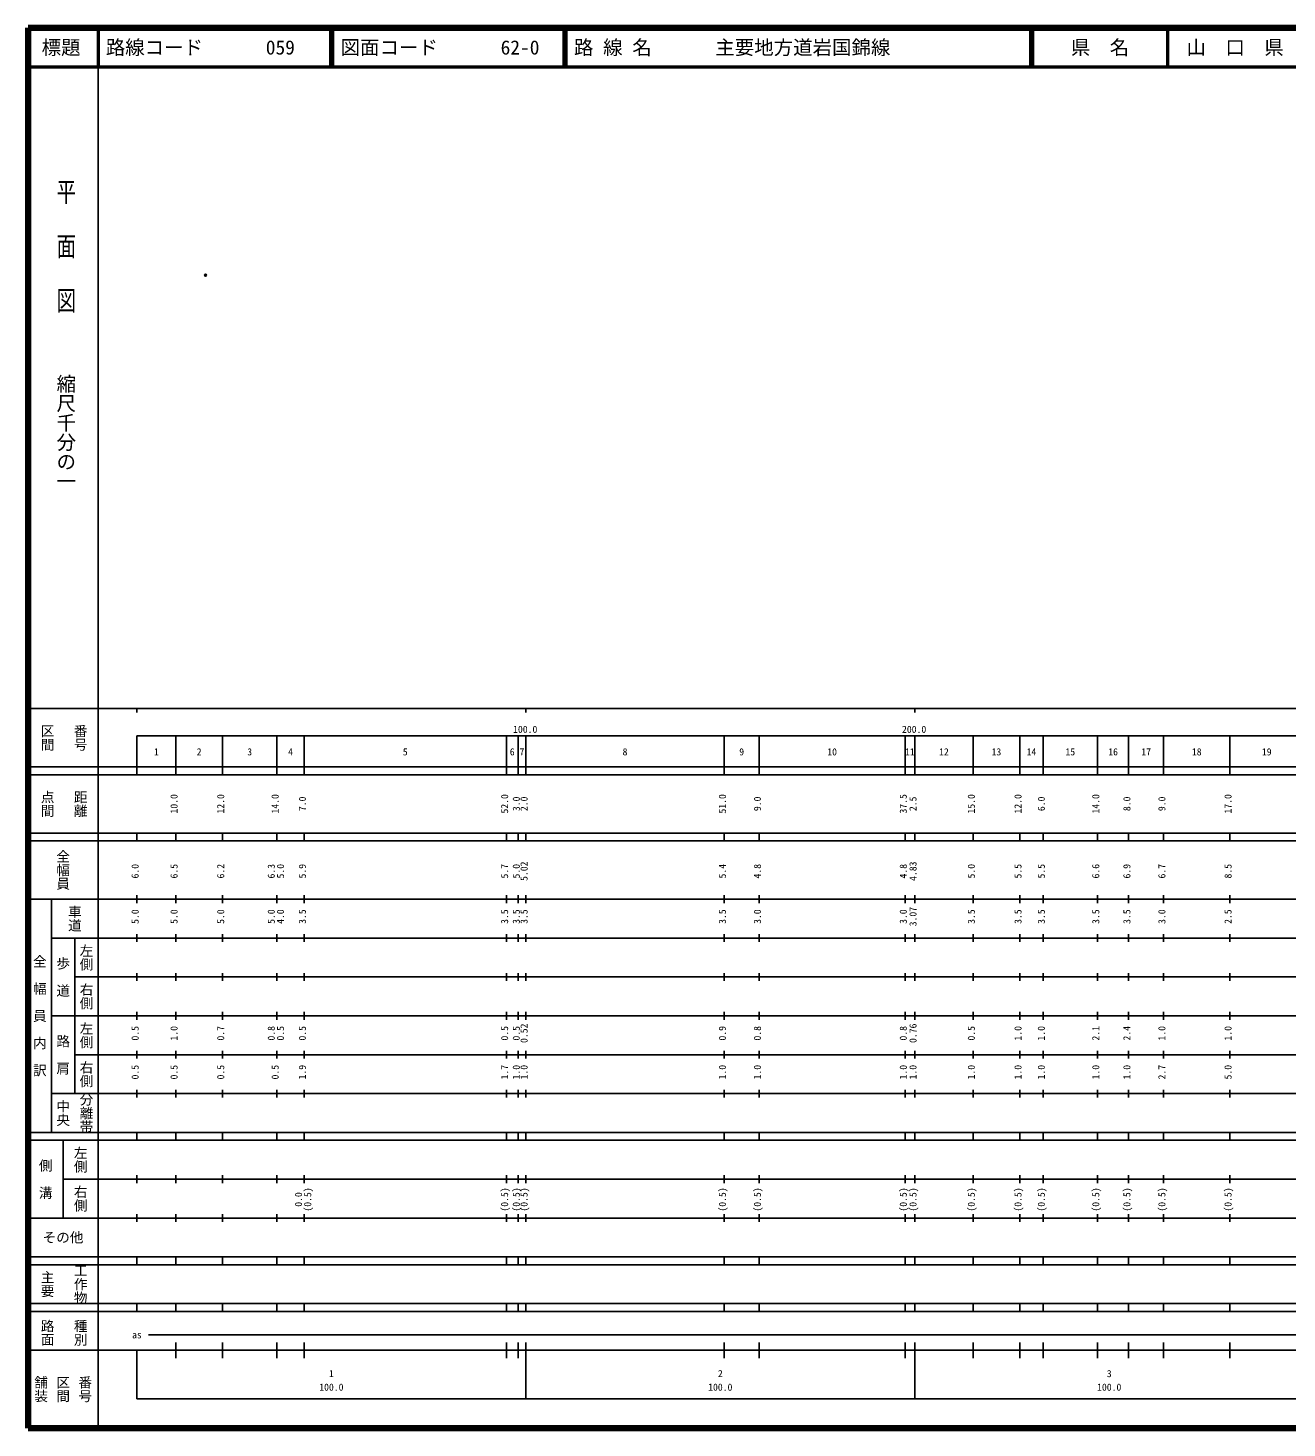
# Model space of a CAD drawing. Units: millimetres on the paper. Extents: x 40 to 680, y 20 to 380.
# Drawn here: x 40 to 363.7, y 20 to 380 of the extents above; entities that cross this region are included whole.
import ezdxf
from ezdxf.enums import TextEntityAlignment as Align

# ---------------------------------------------------------------- set-up
doc = ezdxf.new("R2010")
doc.units = ezdxf.units.MM
doc.header["$PDMODE"] = 32
doc.header["$PDSIZE"] = 0.5
doc.layers.add('M-OTRS', color=6, linetype='Continuous')
doc.layers.add('M-TTL-TXT', color=7, linetype='Continuous')
for name, color, linetype, lineweight in [('M-TTL', 2, 'Continuous', 140), ('M-TTL-BAND', 7, 'Continuous', 25), ('M-TTL-LINE', 7, 'Continuous', 50)]:
    doc.layers.add(name, color=color, linetype=linetype, lineweight=lineweight)
doc.styles.add('@ＭＳ ゴシック', font='')
doc.styles.add('ＭＳ ゴシック', font='')
doc.styles.get('@ＭＳ ゴシック').set_extended_font_data('@MS Gothic')
doc.styles.get('ＭＳ ゴシック').set_extended_font_data('MS Gothic')

msp = doc.modelspace()

# ---------------------------------------------------------------- linework, layer by layer
at = {"layer": 'M-OTRS'}
msp.add_point((85.644, 316.414), dxfattribs=at)
at = {"layer": 'M-TTL'}
for p, q in [((40, 380), (40, 20)), ((680, 380), (40, 380)), ((40, 20), (680, 20))]:
    msp.add_line(p, q, dxfattribs=at)
at = {"layer": 'M-TTL-BAND'}
for p, q in [((58, 370), (58, 20)), ((40, 205), (579, 205)), ((68, 205), (68, 204)), ((168, 205), (168, 204)), ((268, 205), (268, 204)), ((68, 198), (579, 198)), ((68, 198), (68, 188)), ((78, 188), (78, 198)), ((90, 188), (90, 198)), ((104, 188), (104, 198)), ((111, 188), (111, 198)), ((163, 188), (163, 198)), ((166, 188), (166, 198)), ((168, 188), (168, 198)), ((219, 188), (219, 198)), ((228, 188), (228, 198)), ((265.5, 188), (265.5, 198)), ((268, 188), (268, 198)), ((283, 188), (283, 198)), ((295, 188), (295, 198)), ((301, 188), (301, 198)), ((315, 188), (315, 198)), ((323, 188), (323, 198)), ((332, 188), (332, 198)), ((349, 188), (349, 198)), ((40, 190), (579, 190)), ((40, 188), (579, 188)), ((40, 173), (579, 173)), ((68, 171), (68, 173)), ((78, 171), (78, 173)), ((90, 171), (90, 173)), ((104, 171), (104, 173)), ((111, 171), (111, 173)), ((163, 171), (163, 173)), ((166, 171), (166, 173)), ((168, 171), (168, 173)), ((219, 171), (219, 173)), ((228, 171), (228, 173)), ((265.5, 171), (265.5, 173)), ((268, 171), (268, 173)), ((283, 171), (283, 173)), ((295, 171), (295, 173)), ((301, 171), (301, 173)), ((315, 171), (315, 173)), ((323, 171), (323, 173)), ((332, 171), (332, 173)), ((349, 171), (349, 173)), ((40, 171), (579, 171)), ((40, 156), (579, 156)), ((46, 96), (46, 156)), ((68, 155), (68, 157)), ((78, 155), (78, 157)), ((90, 155), (90, 157)), ((104, 155), (104, 157)), ((111, 155), (111, 157)), ((163, 155), (163, 157)), ((166, 155), (166, 157)), ((168, 155), (168, 157)), ((219, 155), (219, 157)), ((228, 155), (228, 157)), ((265.5, 155), (265.5, 157)), ((268, 155), (268, 157)), ((283, 155), (283, 157)), ((295, 155), (295, 157)), ((301, 155), (301, 157)), ((315, 155), (315, 157)), ((323, 155), (323, 157)), ((332, 155), (332, 157)), ((349, 155), (349, 157)), ((46, 146), (579, 146)), ((52, 146), (52, 106)), ((68, 145), (68, 147)), ((78, 145), (78, 147)), ((90, 145), (90, 147)), ((104, 145), (104, 147)), ((111, 145), (111, 147)), ((163, 145), (163, 147)), ((166, 145), (166, 147)), ((168, 145), (168, 147)), ((219, 145), (219, 147)), ((228, 145), (228, 147)), ((265.5, 145), (265.5, 147)), ((268, 145), (268, 147)), ((283, 145), (283, 147)), ((295, 145), (295, 147)), ((301, 145), (301, 147)), ((315, 145), (315, 147)), ((323, 145), (323, 147)), ((332, 145), (332, 147)), ((349, 145), (349, 147)), ((68, 135), (68, 137)), ((78, 135), (78, 137)), ((90, 135), (90, 137)), ((104, 135), (104, 137)), ((111, 135), (111, 137)), ((163, 135), (163, 137)), ((166, 135), (166, 137)), ((168, 135), (168, 137)), ((219, 135), (219, 137)), ((228, 135), (228, 137)), ((265.5, 135), (265.5, 137)), ((268, 135), (268, 137)), ((283, 135), (283, 137)), ((295, 135), (295, 137)), ((301, 135), (301, 137)), ((315, 135), (315, 137)), ((323, 135), (323, 137)), ((332, 135), (332, 137)), ((349, 135), (349, 137)), ((52, 136), (579, 136)), ((46, 126), (579, 126)), ((68, 125), (68, 127)), ((78, 125), (78, 127)), ((90, 125), (90, 127)), ((104, 125), (104, 127)), ((111, 125), (111, 127)), ((163, 125), (163, 127)), ((166, 125), (166, 127)), ((168, 125), (168, 127)), ((219, 125), (219, 127)), ((228, 125), (228, 127)), ((265.5, 125), (265.5, 127)), ((268, 125), (268, 127)), ((283, 125), (283, 127)), ((295, 125), (295, 127)), ((301, 125), (301, 127)), ((315, 125), (315, 127)), ((323, 125), (323, 127)), ((332, 125), (332, 127)), ((349, 125), (349, 127)), ((52, 116), (579, 116)), ((68, 115), (68, 117)), ((78, 115), (78, 117)), ((90, 115), (90, 117)), ((104, 115), (104, 117)), ((111, 115), (111, 117)), ((163, 115), (163, 117)), ((166, 115), (166, 117)), ((168, 115), (168, 117)), ((219, 115), (219, 117)), ((228, 115), (228, 117)), ((265.5, 115), (265.5, 117)), ((268, 115), (268, 117)), ((283, 115), (283, 117)), ((295, 115), (295, 117)), ((301, 115), (301, 117)), ((315, 115), (315, 117)), ((323, 115), (323, 117)), ((332, 115), (332, 117)), ((349, 115), (349, 117)), ((46, 106), (579, 106)), ((68, 105), (68, 107)), ((78, 105), (78, 107)), ((90, 105), (90, 107)), ((104, 105), (104, 107)), ((111, 105), (111, 107)), ((163, 105), (163, 107)), ((166, 105), (166, 107)), ((168, 105), (168, 107)), ((219, 105), (219, 107)), ((228, 105), (228, 107)), ((265.5, 105), (265.5, 107)), ((268, 105), (268, 107)), ((283, 105), (283, 107)), ((295, 105), (295, 107)), ((301, 105), (301, 107)), ((315, 105), (315, 107)), ((323, 105), (323, 107)), ((332, 105), (332, 107)), ((349, 105), (349, 107)), ((40, 96), (579, 96)), ((40, 94), (579, 94)), ((49, 94), (49, 74)), ((68, 94), (68, 96)), ((78, 94), (78, 96)), ((90, 94), (90, 96)), ((104, 94), (104, 96)), ((111, 94), (111, 96)), ((163, 94), (163, 96)), ((166, 94), (166, 96)), ((168, 94), (168, 96)), ((219, 94), (219, 96)), ((228, 94), (228, 96)), ((265.5, 94), (265.5, 96)), ((268, 94), (268, 96)), ((283, 94), (283, 96)), ((295, 94), (295, 96)), ((301, 94), (301, 96)), ((315, 94), (315, 96)), ((323, 94), (323, 96)), ((332, 94), (332, 96)), ((349, 94), (349, 96)), ((49, 84), (579, 84)), ((68, 83), (68, 85)), ((78, 83), (78, 85)), ((90, 83), (90, 85)), ((104, 83), (104, 85)), ((111, 83), (111, 85)), ((163, 83), (163, 85)), ((166, 83), (166, 85)), ((168, 83), (168, 85)), ((219, 83), (219, 85)), ((228, 83), (228, 85)), ((265.5, 83), (265.5, 85)), ((268, 83), (268, 85)), ((283, 83), (283, 85)), ((295, 83), (295, 85)), ((301, 83), (301, 85)), ((315, 83), (315, 85)), ((323, 83), (323, 85)), ((332, 83), (332, 85)), ((349, 83), (349, 85)), ((40, 74), (579, 74)), ((68, 73), (68, 75)), ((78, 73), (78, 75)), ((90, 73), (90, 75)), ((104, 73), (104, 75)), ((111, 73), (111, 75)), ((163, 73), (163, 75)), ((166, 73), (166, 75)), ((168, 73), (168, 75)), ((219, 73), (219, 75)), ((228, 73), (228, 75)), ((265.5, 73), (265.5, 75)), ((268, 73), (268, 75)), ((283, 73), (283, 75)), ((295, 73), (295, 75)), ((301, 73), (301, 75)), ((315, 73), (315, 75)), ((323, 73), (323, 75)), ((332, 73), (332, 75)), ((349, 73), (349, 75)), ((40, 64), (579, 64)), ((40, 62), (579, 62)), ((68, 62), (68, 64)), ((78, 62), (78, 64)), ((90, 62), (90, 64)), ((104, 62), (104, 64)), ((111, 62), (111, 64)), ((163, 62), (163, 64)), ((166, 62), (166, 64)), ((168, 62), (168, 64)), ((219, 62), (219, 64)), ((228, 62), (228, 64)), ((265.5, 62), (265.5, 64)), ((268, 62), (268, 64)), ((283, 62), (283, 64)), ((295, 62), (295, 64)), ((301, 62), (301, 64)), ((315, 62), (315, 64)), ((323, 62), (323, 64)), ((332, 62), (332, 64)), ((349, 62), (349, 64)), ((40, 52), (579, 52)), ((68, 50), (68, 52)), ((78, 50), (78, 52)), ((90, 50), (90, 52)), ((104, 50), (104, 52)), ((111, 50), (111, 52)), ((163, 50), (163, 52)), ((166, 50), (166, 52)), ((168, 50), (168, 52)), ((219, 50), (219, 52)), ((228, 50), (228, 52)), ((265.5, 50), (265.5, 52)), ((268, 50), (268, 52)), ((283, 50), (283, 52)), ((295, 50), (295, 52)), ((301, 50), (301, 52)), ((315, 50), (315, 52)), ((323, 50), (323, 52)), ((332, 50), (332, 52)), ((349, 50), (349, 52)), ((40, 50), (579, 50)), ((71, 44), (565, 44)), ((40, 40), (579, 40)), ((68, 40), (68, 27.5)), ((78, 38), (78, 42)), ((90, 38), (90, 42)), ((104, 38), (104, 42)), ((111, 38), (111, 42)), ((163, 38), (163, 42)), ((166, 38), (166, 42)), ((168, 27.5), (168, 42)), ((219, 38), (219, 42)), ((228, 38), (228, 42)), ((265.5, 38), (265.5, 42)), ((268, 27.5), (268, 42)), ((283, 38), (283, 42)), ((295, 38), (295, 42)), ((301, 38), (301, 42)), ((315, 38), (315, 42)), ((323, 38), (323, 42)), ((332, 38), (332, 42)), ((349, 38), (349, 42)), ((68, 27.5), (579, 27.5))]:
    msp.add_line(p, q, dxfattribs=at)
at = {"layer": 'M-TTL-LINE'}
for p, q in [((58, 380), (58, 370)), ((117.75, 380), (117.75, 370)), ((118.25, 380), (118.25, 370)), ((177.75, 380), (177.75, 370)), ((178.25, 380), (178.25, 370)), ((297.75, 380), (297.75, 370)), ((298.25, 380), (298.25, 370)), ((333, 380), (333, 370)), ((40, 370), (680, 370))]:
    msp.add_line(p, q, dxfattribs=at)

# ---------------------------------------------------------------- texts
at = {"layer": 'M-TTL-BAND', "style": '@ＭＳ ゴシック', "width": 1.4}
msp.add_text('平  面  図', height=3.666, rotation=270, dxfattribs=at).set_placement((49.777, 306.475), align=Align.MIDDLE_RIGHT)
at = {"layer": 'M-TTL-BAND', "style": '@ＭＳ ゴシック'}
msp.add_text('縮尺千分の一', height=3.666, rotation=270, dxfattribs=at).set_placement((49.777, 261.03), align=Align.MIDDLE_RIGHT)
for s, p in [('区間', (45, 197.5)), ('番号', (53.5, 197.5)), ('点間', (45, 180.5)), ('距離', (53.5, 180.5)), ('全幅員', (49, 163.5)), ('車道', (52, 151)), ('左側', (55, 141)), ('全\u3000幅\u3000員\u3000内\u3000訳', (43, 126)), ('歩\u3000道', (49, 136)), ('右側', (55, 131)), ('左側', (55, 121)), ('路\u3000肩', (49, 116)), ('右側', (55, 111)), ('分離帯', (55, 101)), ('中央', (49, 101)), ('左側', (53.5, 89)), ('側\u3000溝', (44.5, 84)), ('右側', (53.5, 79)), ('工作物', (53.5, 57)), ('主要', (45, 57)), ('路面', (45, 44.5)), ('種別', (53.5, 44.5)), ('舗装', (43.333, 30)), ('区間', (49, 30)), ('番号', (54.667, 30))]:
    msp.add_text(s, height=2.566, rotation=270, dxfattribs=at).set_placement(p, align=Align.MIDDLE_CENTER)
at = {"layer": 'M-TTL-BAND', "style": 'ＭＳ ゴシック'}
for s, p in [('100.0', (167.844, 198.195)), ('200.0', (267.844, 198.195)), ('1', (73, 192.405)), ('2', (84, 192.405)), ('3', (97, 192.405)), ('4', (107.5, 192.405)), ('5', (137, 192.405)), ('6', (164.5, 192.405)), ('7', (167, 192.405)), ('8', (193.5, 192.405)), ('9', (223.5, 192.405)), ('10', (246.75, 192.405)), ('11', (266.75, 192.405)), ('12', (275.5, 192.405)), ('13', (289, 192.405)), ('14', (298, 192.405)), ('15', (308, 192.405)), ('16', (319, 192.405)), ('17', (327.5, 192.405)), ('18', (340.5, 192.405)), ('19', (358.5, 192.405)), ('as', (68, 42.5)), ('1', (118, 32.523)), ('2', (218, 32.523)), ('3', (318, 32.523)), ('100.0', (118, 29.033)), ('100.0', (218, 29.033)), ('100.0', (318, 29.033))]:
    msp.add_text(s, height=1.833, dxfattribs=at).set_placement(p, align=Align.BOTTOM_CENTER)
for s, p in [('10.0', (79, 180.5)), ('12.0', (91, 180.5)), ('14.0', (105, 180.5)), ('7.0', (112, 180.5)), ('52.0', (164, 180.5)), ('3.0', (167, 180.5)), ('2.0', (169, 180.5)), ('51.0', (220, 180.5)), ('9.0', (229, 180.5)), ('37.5', (266.5, 180.5)), ('2.5', (269, 180.5)), ('15.0', (284, 180.5)), ('12.0', (296, 180.5)), ('6.0', (302, 180.5)), ('14.0', (316, 180.5)), ('8.0', (324, 180.5)), ('9.0', (333, 180.5)), ('17.0', (350, 180.5)), ('6.0', (69, 163.174)), ('6.5', (79, 163.174)), ('6.2', (91, 163.174)), ('6.3', (104, 163.174)), ('5.0', (106.37, 163.174)), ('5.9', (112, 163.174)), ('5.7', (164, 163.174)), ('5.0', (167, 163.174)), ('5.02', (169, 163.174)), ('5.4', (220, 163.174)), ('4.8', (229, 163.174)), ('4.8', (266.5, 163.174)), ('4.83', (269, 163.174)), ('5.0', (284, 163.174)), ('5.5', (296, 163.174)), ('5.5', (302, 163.174)), ('6.6', (316, 163.174)), ('6.9', (324, 163.174)), ('6.7', (333, 163.174)), ('8.5', (350, 163.174)), ('5.0', (69, 151.5)), ('5.0', (79, 151.5)), ('5.0', (91, 151.5)), ('5.0', (104, 151.5)), ('4.0', (106.37, 151.5)), ('3.5', (112, 151.5)), ('3.5', (164, 151.5)), ('3.5', (167, 151.5)), ('3.5', (169, 151.5)), ('3.5', (220, 151.5)), ('3.0', (229, 151.5)), ('3.0', (266.5, 151.5)), ('3.07', (269, 151.5)), ('3.5', (284, 151.5)), ('3.5', (296, 151.5)), ('3.5', (302, 151.5)), ('3.5', (316, 151.5)), ('3.5', (324, 151.5)), ('3.0', (333, 151.5)), ('2.5', (350, 151.5)), ('0.5', (69, 121.5)), ('1.0', (79, 121.5)), ('0.7', (91, 121.5)), ('0.8', (104, 121.5)), ('0.5', (106.37, 121.5)), ('0.5', (112, 121.5)), ('0.5', (164, 121.5)), ('0.5', (167, 121.5)), ('0.52', (169, 121.5)), ('0.9', (220, 121.5)), ('0.8', (229, 121.5)), ('0.8', (266.5, 121.5)), ('0.76', (269, 121.5)), ('0.5', (284, 121.5)), ('1.0', (296, 121.5)), ('1.0', (302, 121.5)), ('2.1', (316, 121.5)), ('2.4', (324, 121.5)), ('1.0', (333, 121.5)), ('1.0', (350, 121.5)), ('0.5', (69, 111.5)), ('0.5', (79, 111.5)), ('0.5', (91, 111.5)), ('0.5', (105, 111.5)), ('1.9', (112, 111.5)), ('1.7', (164, 111.5)), ('1.0', (167, 111.5)), ('1.0', (169, 111.5)), ('1.0', (220, 111.5)), ('1.0', (229, 111.5)), ('1.0', (266.5, 111.5)), ('1.0', (269, 111.5)), ('1.0', (284, 111.5)), ('1.0', (296, 111.5)), ('1.0', (302, 111.5)), ('1.0', (316, 111.5)), ('1.0', (324, 111.5)), ('2.7', (333, 111.5)), ('5.0', (350, 111.5)), ('0.0', (111, 78.764)), ('(0.5)', (113.37, 78.764)), ('(0.5)', (164, 78.764)), ('(0.5)', (167, 78.764)), ('(0.5)', (169, 78.764)), ('(0.5)', (220, 78.764)), ('(0.5)', (229, 78.764)), ('(0.5)', (266.5, 78.764)), ('(0.5)', (269, 78.764)), ('(0.5)', (284, 78.764)), ('(0.5)', (296, 78.764)), ('(0.5)', (302, 78.764)), ('(0.5)', (316, 78.764)), ('(0.5)', (324, 78.764)), ('(0.5)', (333, 78.764)), ('(0.5)', (350, 78.764))]:
    msp.add_text(s, height=1.833, rotation=90, dxfattribs=at).set_placement(p, align=Align.BOTTOM_CENTER)
msp.add_text('その他', height=2.566, dxfattribs=at).set_placement((49, 69), align=Align.MIDDLE_CENTER)
at = {"layer": 'M-TTL-TXT', "style": 'ＭＳ ゴシック'}
for s, p in [('標題', (48.5, 375)), ('県\u3000名', (315.625, 375)), ('山\u3000口\u3000県', (350.375, 375))]:
    msp.add_text(s, height=3.666, dxfattribs=at).set_placement(p, align=Align.MIDDLE_CENTER)
for s, p in [('路線コード', (60, 375)), ('059', (101.142, 375)), ('図面コード', (120.38, 375)), ('62-0', (161.521, 375)), ('路 線 名', (180.38, 375)), ('主要地方道岩国錦線', (216.734, 375))]:
    msp.add_text(s, height=3.666, dxfattribs=at).set_placement(p, align=Align.MIDDLE_LEFT)

doc.saveas('drawing.dxf')
